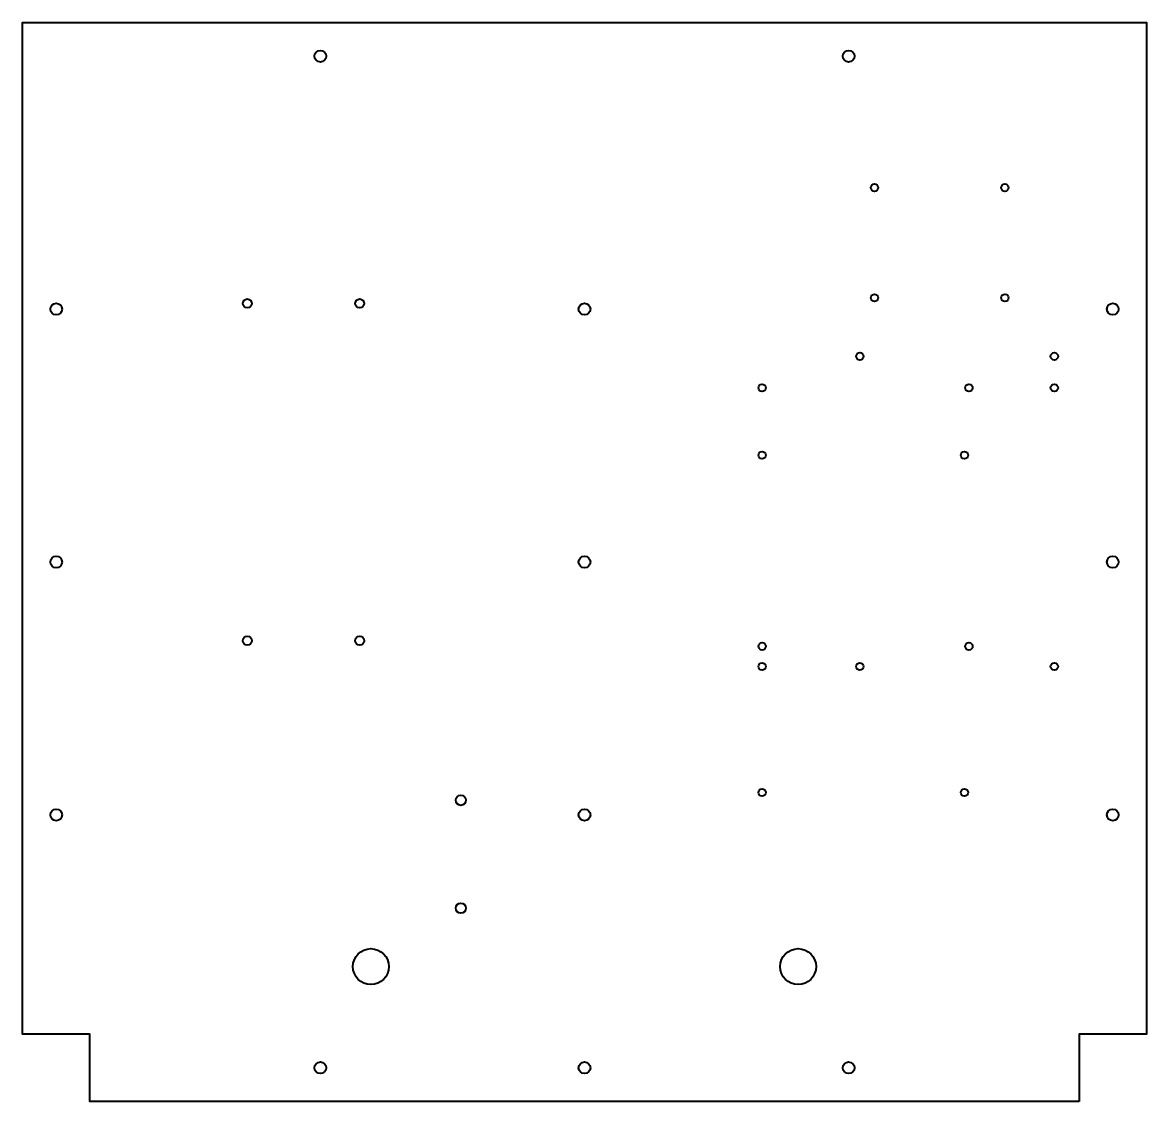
# Model space of a CAD drawing. Header units: millimetres. Extents: x -250 to 250, y -240 to 240.
import ezdxf

# ---------------------------------------------------------------- set-up
doc = ezdxf.new("R2010")
doc.units = ezdxf.units.MM
doc.header["$MEASUREMENT"] = 0
doc.layers.add('ModelSketch_Visible', color=7, linetype='Continuous', lineweight=40)

msp = doc.modelspace()

# ---------------------------------------------------------------- linework, layer by layer
at = {"layer": 'ModelSketch_Visible'}
msp.add_lwpolyline([(220, -240), (-220, -240), (-220, -210), (-250, -210), (-250, 240), (250, 240), (250, -210), (220, -210)], close=True, dxfattribs=at)
for centre, radius in [((-117.5, 225), 2.6), ((117.5, 225), 2.6), ((129, 166.5), 1.65), ((187, 166.5), 1.65), ((-235, 112.5), 2.6), ((-150, 115), 2), ((-100, 115), 2), ((0, 112.5), 2.6), ((129, 117.5), 1.65), ((187, 117.5), 1.65), ((235, 112.5), 2.6), ((122.5, 91.5), 1.65), ((209, 91.5), 1.65), ((79, 77.5), 1.65), ((171, 77.5), 1.65), ((209, 77.5), 1.65), ((79, 47.5), 1.65), ((169, 47.5), 1.65), ((-235, 0), 2.6), ((0, 0), 2.6), ((235, 0), 2.6), ((-150, -35), 2), ((-100, -35), 2), ((79, -37.5), 1.65), ((171, -37.5), 1.65), ((79, -46.5), 1.65), ((122.5, -46.5), 1.65), ((209, -46.5), 1.65), ((-55, -106), 2.25), ((79, -102.5), 1.65), ((169, -102.5), 1.65), ((-235, -112.5), 2.6), ((0, -112.5), 2.6), ((235, -112.5), 2.6), ((-55, -154), 2.25), ((-95, -180), 8), ((95, -180), 8), ((-117.5, -225), 2.6), ((0, -225), 2.6), ((117.5, -225), 2.6)]:
    msp.add_circle(centre, radius, dxfattribs=at)

doc.saveas('drawing.dxf')
